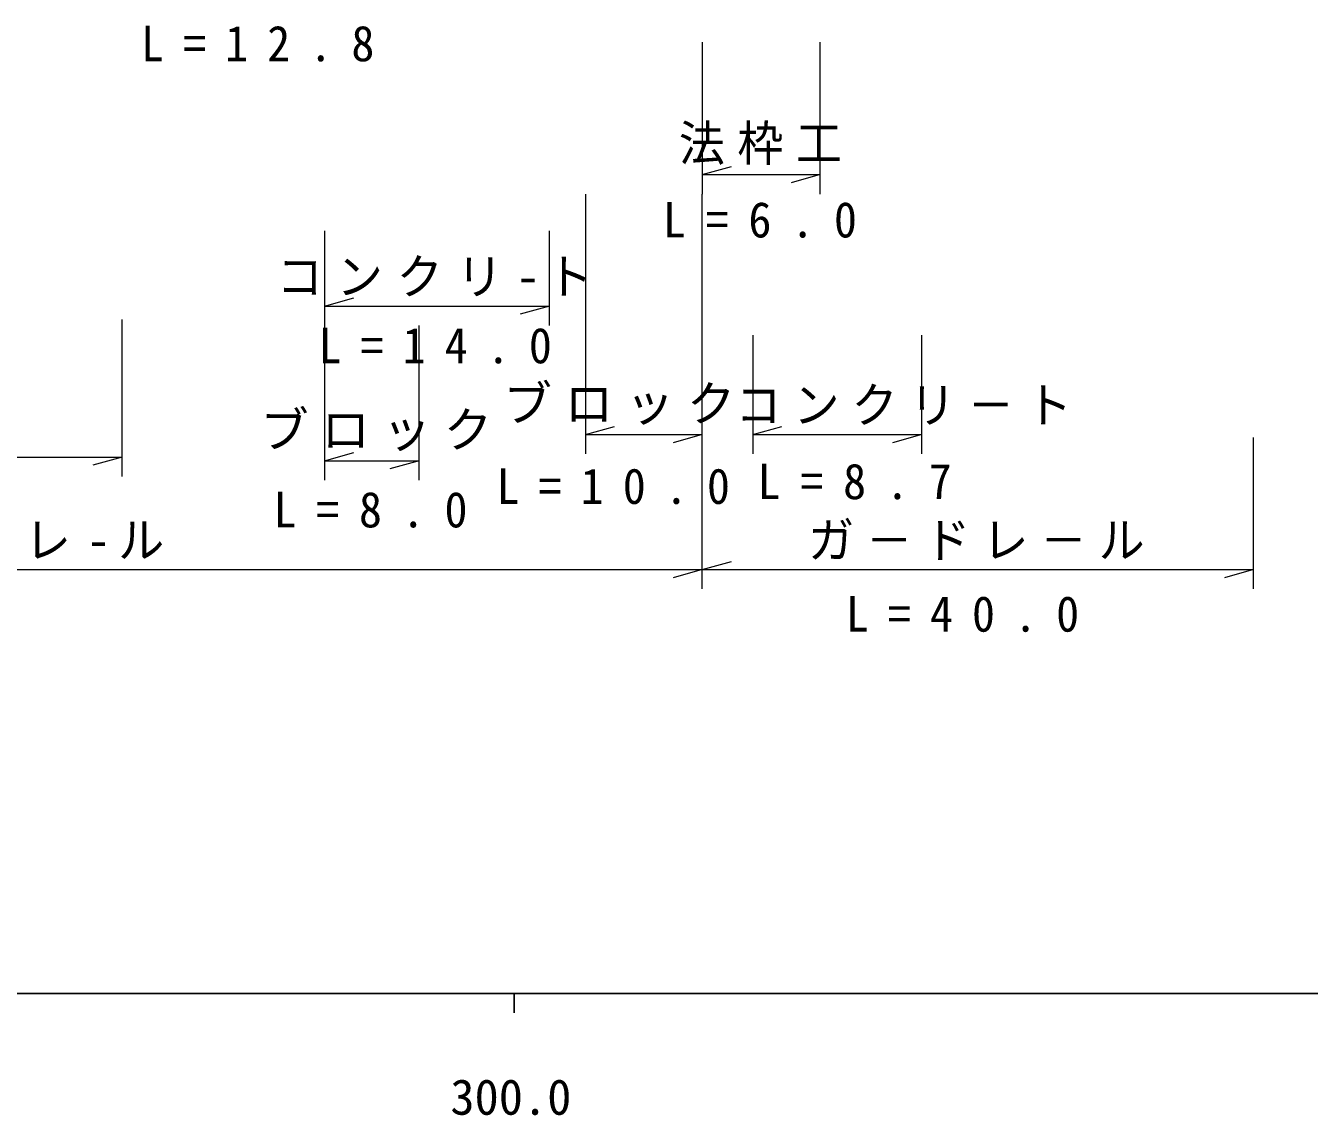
# Model space of a CAD drawing. Units: millimetres, scale not verified. Extents: x 40000 to 680000, y 20000 to 380000.
# Drawn here: x 342843 to 408966, y 198715 to 254864 of the extents above; entities that cross this region are included whole.
import ezdxf
from ezdxf.enums import TextEntityAlignment as Align

# ---------------------------------------------------------------- set-up
doc = ezdxf.new("R2010")
doc.units = ezdxf.units.MM
doc.header["$LTSCALE"] = 1000
doc.layers.add('M-STR-HTXT', color=7, linetype='Continuous', lineweight=13)
doc.layers.add('M-TTL-BAND', color=7, linetype='Continuous', lineweight=25)
doc.styles.add('ＭＳ ゴシック', font='')
doc.styles.get('ＭＳ ゴシック').set_extended_font_data('MS Gothic')

# ---------------------------------------------------------------- blocks, each defined once
blk = doc.blocks.new('MARK28C15L14W1')
at = {"color": 7, "linetype": 'Continuous', "lineweight": 13}
blk.add_line((0, 0), (0.014, -0.05), dxfattribs=at)

msp = doc.modelspace()

# ---------------------------------------------------------------- linework, layer by layer
at = {"layer": 'M-STR-HTXT'}
for p, q in [((377698, 254021), (377698, 246187)), ((383776, 246187), (383776, 254021)), ((377698, 247187), (383776, 247187)), ((371679, 246187), (371679, 232794)), ((377698, 232794), (377698, 246187)), ((358239, 244290), (358239, 239414)), ((369820, 239414), (369820, 244290)), ((358239, 240414), (369820, 240414)), ((347810, 231629), (347810, 239730)), ((358239, 239414), (358239, 231442)), ((363110, 231442), (363110, 239414)), ((380298, 238914), (380298, 232794)), ((388998, 232794), (388998, 238914)), ((371679, 233794), (377698, 233794)), ((380298, 233794), (388998, 233794)), ((406093, 225837), (406093, 233650)), ((377698, 225837), (377698, 232794)), ((311296, 232629), (347810, 232629)), ((358239, 232442), (363110, 232442)), ((307371, 226837), (377698, 226837)), ((377698, 226837), (406093, 226837))]:
    msp.add_line(p, q, dxfattribs=at)
at = {"layer": 'M-TTL-BAND'}
for p, q in [((40000, 205000), (579000, 205000)), ((368000, 205000), (368000, 204000))]:
    msp.add_line(p, q, dxfattribs=at)

# ---------------------------------------------------------------- block references
at = {"layer": 'M-STR-HTXT', "xscale": 30000, "yscale": 30000}
for p, rotation in [((377698, 247187), 90), ((383776, 247187), 270), ((358239, 240414), 90), ((369820, 240414), 270), ((371679, 233794), 90), ((380298, 233794), 90), ((377698, 233794), 270), ((388998, 233794), 270), ((358239, 232442), 90), ((347810, 232629), 270), ((363110, 232442), 270), ((377698, 226837), 270), ((377698, 226837), 90), ((406093, 226837), 270)]:
    msp.add_blockref('MARK28C15L14W1', p, dxfattribs=dict(at, rotation=rotation))

# ---------------------------------------------------------------- texts
at = {"layer": 'M-STR-HTXT', "char_height": 1833, "attachment_point": 7, "style": 'ＭＳ ゴシック'}
for s, insert in [('\\T1.83;\\W0.95;L=12.8', (348782, 253001)), ('\\T1.27;\\W0.95;法枠工', (376487, 247687)), ('\\T1.86;\\W0.95;L=6.0', (375666, 243921)), ('\\T1.3;\\W0.95;コンクリ-ト', (355779, 240914)), ('\\T1.83;\\W0.95;L=14.0', (357925, 237437)), ('\\T1.26;ブロック', (367452, 234294)), ('\\T1.26;\\W0.95;コンクリ－ト', (379398, 234294)), ('\\T1.26;ブロック', (354924, 232942)), ('\\T1.86;\\W0.95;L=8.7', (380544, 230437)), ('\\T1.83;\\W0.95;L=10.0', (367098, 230192)), ('\\T1.86;\\W0.95;L=8.0', (355604, 228981)), ('\\T1.35;\\W0.95;ガ-ドレ-ル', (334784, 227337)), ('\\T1.26;\\W0.95;ガ－ドレ－ル', (383145, 227337)), ('\\T1.83;\\W0.95;L=40.0', (385086, 223609))]:
    msp.add_mtext(s, dxfattribs=dict(at, insert=insert))
at = {"layer": 'M-TTL-BAND', "style": 'ＭＳ ゴシック'}
msp.add_text('300.0', height=1833, dxfattribs=at).set_placement((364719, 198195), align=Align.BOTTOM_LEFT)

doc.saveas('drawing.dxf')
